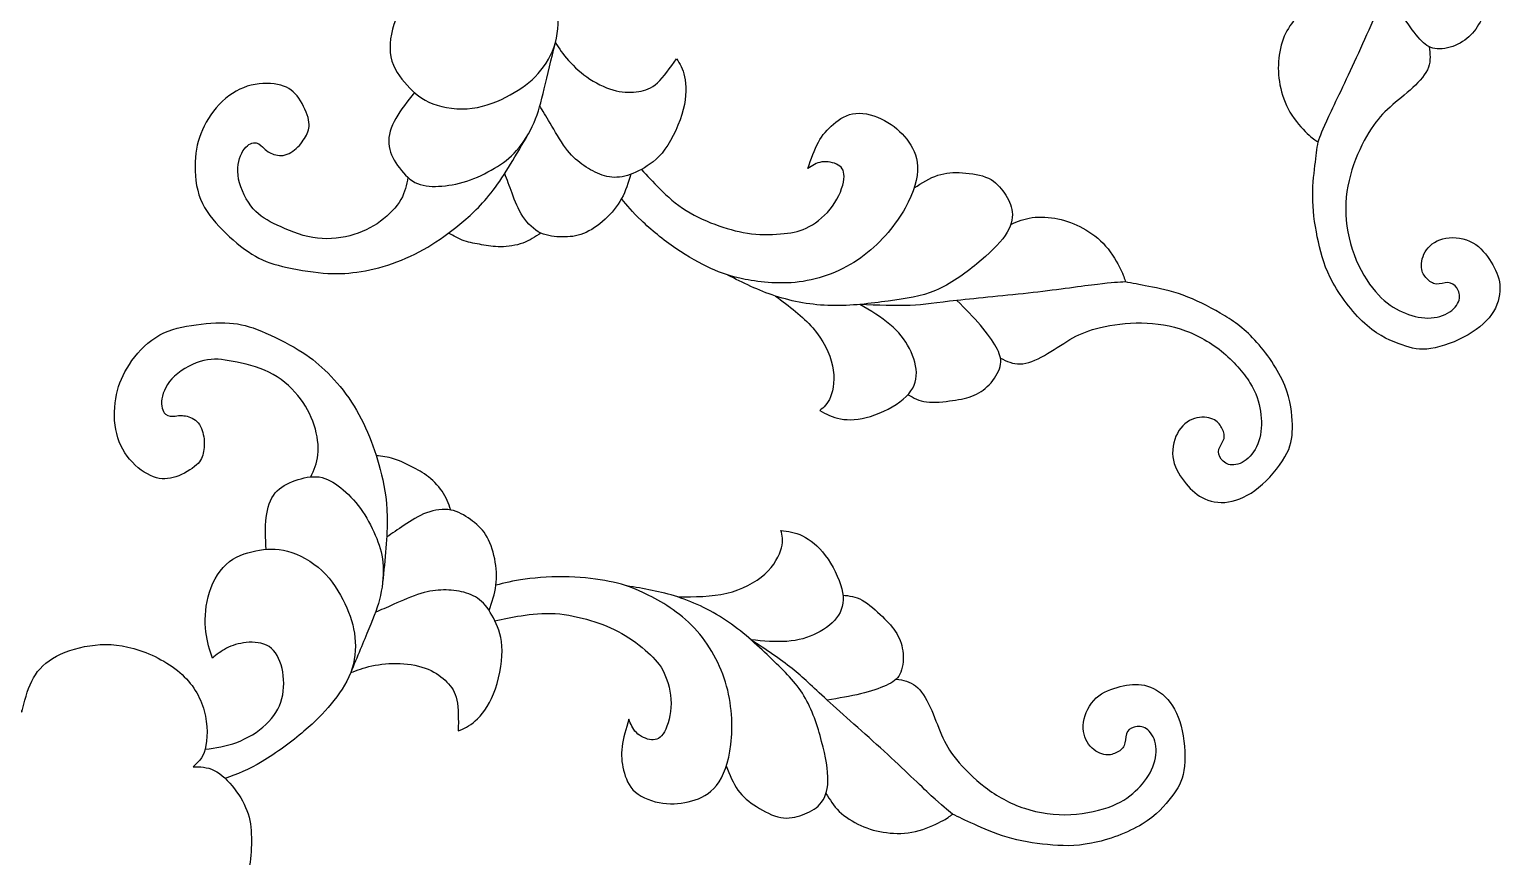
# Model space of a CAD drawing. Header units: inches. Extents: x 3.3 to 19.3, y -1.1 to 16.4.
# Drawn here: x 6.807 to 10.986, y 8.093 to 10.442 of the extents above; entities that cross this region are included whole.
import ezdxf

# ---------------------------------------------------------------- set-up
doc = ezdxf.new("R2010")
doc.units = ezdxf.units.IN
doc.header["$MEASUREMENT"] = 0
doc.layers.add('DV1_Layer_2', color=7, linetype='Continuous')

# ---------------------------------------------------------------- blocks, each defined once
blk = doc.blocks.new('SE')
at = {"layer": 'DV1_Layer_2', "color": 7, "linetype": 'Continuous'}
for points, knots in [([(8.0942, 10.8239), (8.1158, 10.803), (8.1375, 10.7821), (8.1552, 10.7553), (8.1729, 10.7285), (8.1867, 10.6959), (8.1925, 10.6653), (8.1984, 10.6347), (8.1964, 10.6062), (8.1859, 10.5795), (8.1755, 10.5527), (8.1567, 10.5277), (8.1358, 10.5096), (8.1148, 10.4916), (8.0916, 10.4804), (8.0696, 10.4814), (8.0475, 10.4825), (8.0265, 10.4957), (8.0103, 10.5102), (7.9941, 10.5247), (7.9826, 10.5405), (7.9748, 10.5561), (7.967, 10.5718), (7.9628, 10.5873), (7.9587, 10.6027), (7.9391, 10.5885), (7.9196, 10.5743), (7.8798, 10.5312), (7.8596, 10.5023), (7.8465, 10.4686), (7.8333, 10.4349), (7.8272, 10.3963), (7.84, 10.3317), (7.8589, 10.3057), (7.8793, 10.2835), (7.8997, 10.2613), (7.9215, 10.2431), (7.9529, 10.2311), (7.9844, 10.2191), (8.0255, 10.2134), (8.0645, 10.2184), (8.1036, 10.2233), (8.1406, 10.2388), (8.1722, 10.2561), (8.2037, 10.2733), (8.2298, 10.2922), (8.2518, 10.3167), (8.2738, 10.3412), (8.2917, 10.3713), (8.3097, 10.4384), (8.3098, 10.4755), (8.3078, 10.5096), (8.3058, 10.5436), (8.3017, 10.5747), (8.2912, 10.6176), (8.2807, 10.6604), (8.2638, 10.7149), (8.2457, 10.7569), (8.2276, 10.7988), (8.2084, 10.8282), (8.1891, 10.8576)], [0, 0, 0, 0, 0.045455, 0.045455, 0.045455, 0.090909, 0.090909, 0.090909, 0.136364, 0.136364, 0.136364, 0.181818, 0.181818, 0.181818, 0.227273, 0.227273, 0.227273, 0.272727, 0.272727, 0.272727, 0.318182, 0.318182, 0.318182, 0.363636, 0.363636, 0.363636, 0.409091, 0.409091, 0.454545, 0.454545, 0.454545, 0.5, 0.5, 0.545455, 0.545455, 0.545455, 0.590909, 0.590909, 0.590909, 0.636364, 0.636364, 0.636364, 0.681818, 0.681818, 0.681818, 0.727273, 0.727273, 0.727273, 0.772727, 0.772727, 0.818182, 0.818182, 0.818182, 0.863636, 0.863636, 0.863636, 0.909091, 0.909091, 0.909091, 1, 1, 1, 1]), ([(10.4123, 10.4825), (10.3988, 10.4669), (10.3853, 10.4512), (10.3753, 10.4308), (10.3653, 10.4104), (10.3589, 10.3851), (10.3534, 10.3351), (10.3544, 10.3103), (10.3593, 10.2845), (10.3643, 10.2587), (10.3732, 10.2318), (10.3878, 10.2073), (10.4023, 10.1828), (10.4227, 10.1607), (10.4369, 10.147), (10.4511, 10.1333), (10.4593, 10.1278), (10.4675, 10.1225), (10.4739, 10.1399), (10.4804, 10.1573), (10.4984, 10.1959), (10.5164, 10.2346), (10.546, 10.2943), (10.5772, 10.3626), (10.6083, 10.431), (10.641, 10.5079), (10.6895, 10.6147), (10.7054, 10.6447), (10.7199, 10.6838), (10.7345, 10.723), (10.7478, 10.7715), (10.7611, 10.8199)], [0, 0, 0, 0, 0.083333, 0.083333, 0.083333, 0.166667, 0.166667, 0.25, 0.25, 0.25, 0.333333, 0.333333, 0.333333, 0.416667, 0.416667, 0.416667, 0.5, 0.5, 0.5, 0.583333, 0.583333, 0.583333, 0.666667, 0.666667, 0.666667, 0.75, 0.75, 0.833333, 0.833333, 0.833333, 1, 1, 1, 1]), ([(10.9628, 10.6109), (10.9664, 10.5933), (10.97, 10.5758), (10.9659, 10.5542), (10.9618, 10.5326), (10.9499, 10.507), (10.9288, 10.464), (10.9194, 10.4466), (10.9064, 10.4318), (10.8934, 10.417), (10.8767, 10.4049), (10.8574, 10.3969), (10.8381, 10.3888), (10.8161, 10.3849), (10.7993, 10.3876), (10.7825, 10.3903), (10.7708, 10.3995), (10.757, 10.4146), (10.7431, 10.4297), (10.7272, 10.4507), (10.7115, 10.4762), (10.6959, 10.5016), (10.6806, 10.5315), (10.6653, 10.5613)], [0, 0, 0, 0, 0.111111, 0.111111, 0.111111, 0.222222, 0.222222, 0.333333, 0.333333, 0.333333, 0.444444, 0.444444, 0.444444, 0.555556, 0.555556, 0.555556, 0.666667, 0.666667, 0.666667, 0.777778, 0.777778, 0.777778, 1, 1, 1, 1]), ([(7.9005, 10.2627), (7.8808, 10.2383), (7.861, 10.2139), (7.8474, 10.1894), (7.8337, 10.1649), (7.8261, 10.1402), (7.8275, 10.1178), (7.8289, 10.0954), (7.8392, 10.0753), (7.8526, 10.056), (7.8659, 10.0366), (7.8823, 10.018), (7.9018, 10.0077), (7.9213, 9.9975), (7.944, 9.9955), (7.969, 9.9967), (7.994, 9.9979), (8.0214, 10.0021), (8.0489, 10.0111), (8.0764, 10.0201), (8.104, 10.0338), (8.1278, 10.0479), (8.1515, 10.062), (8.1715, 10.0765), (8.2095, 10.1197), (8.2276, 10.1484), (8.2402, 10.1774), (8.2528, 10.2064), (8.2599, 10.2357), (8.2691, 10.2736), (8.2782, 10.3116), (8.2895, 10.3582), (8.3007, 10.4049)], [0, 0, 0, 0, 0.083333, 0.083333, 0.083333, 0.166667, 0.166667, 0.166667, 0.25, 0.25, 0.25, 0.333333, 0.333333, 0.333333, 0.416667, 0.416667, 0.416667, 0.5, 0.5, 0.5, 0.583333, 0.583333, 0.583333, 0.666667, 0.666667, 0.75, 0.75, 0.75, 0.833333, 0.833333, 0.833333, 1, 1, 1, 1]), ([(8.3007, 10.4049), (8.3115, 10.3884), (8.3223, 10.3719), (8.3382, 10.354), (8.3542, 10.3361), (8.3754, 10.3167), (8.3991, 10.3011), (8.4229, 10.2854), (8.4494, 10.2734), (8.4733, 10.2678), (8.4972, 10.2621), (8.5187, 10.2628), (8.5377, 10.266), (8.5566, 10.2691), (8.5731, 10.2747), (8.5906, 10.2906), (8.6081, 10.3065), (8.6266, 10.3328), (8.6452, 10.359), (8.654, 10.3448), (8.6628, 10.3307), (8.6678, 10.3078), (8.6728, 10.2848), (8.6739, 10.253), (8.6642, 10.2148), (8.6544, 10.1765), (8.6338, 10.1317), (8.612, 10.1017), (8.5902, 10.0717), (8.5673, 10.0565), (8.5453, 10.0448), (8.5234, 10.0331), (8.5023, 10.0249), (8.4827, 10.0227), (8.4631, 10.0204), (8.4448, 10.0242), (8.427, 10.0311), (8.4092, 10.038), (8.3919, 10.0481), (8.3759, 10.0599), (8.3599, 10.0717), (8.3452, 10.0851), (8.3299, 10.1058), (8.3145, 10.1265), (8.2984, 10.1545), (8.2861, 10.1755), (8.2738, 10.1966), (8.2652, 10.2108), (8.2567, 10.2249)], [0, 0, 0, 0, 0.058824, 0.058824, 0.058824, 0.117647, 0.117647, 0.117647, 0.176471, 0.176471, 0.176471, 0.235294, 0.235294, 0.235294, 0.294118, 0.294118, 0.294118, 0.352941, 0.352941, 0.352941, 0.411765, 0.411765, 0.411765, 0.470588, 0.470588, 0.470588, 0.529412, 0.529412, 0.529412, 0.588235, 0.588235, 0.588235, 0.647059, 0.647059, 0.647059, 0.705882, 0.705882, 0.705882, 0.764706, 0.764706, 0.764706, 0.823529, 0.823529, 0.823529, 0.882353, 0.882353, 0.882353, 1, 1, 1, 1]), ([(10.7829, 10.3929), (10.7856, 10.3735), (10.7883, 10.3541), (10.7741, 10.3152), (10.7574, 10.2957), (10.7368, 10.2768), (10.7163, 10.2579), (10.6921, 10.2396), (10.672, 10.2218), (10.652, 10.2041), (10.6361, 10.1869), (10.6188, 10.1601), (10.6014, 10.1333), (10.5825, 10.0968), (10.5687, 10.0578), (10.5549, 10.0187), (10.5462, 9.977), (10.5461, 9.9333), (10.546, 9.8896), (10.5543, 9.8439), (10.5855, 9.761), (10.6083, 9.7237), (10.6306, 9.6974), (10.653, 9.6711), (10.6747, 9.6558), (10.6981, 9.6441), (10.7215, 9.6324), (10.7465, 9.6243), (10.7707, 9.6227), (10.7948, 9.6211), (10.8182, 9.6261), (10.8356, 9.6358), (10.8529, 9.6456), (10.8643, 9.6602), (10.868, 9.6736), (10.8718, 9.687), (10.8679, 9.6991), (10.8618, 9.708), (10.8556, 9.717), (10.8471, 9.7229), (10.8367, 9.7231), (10.8262, 9.7233), (10.8139, 9.7179), (10.7928, 9.7196), (10.7841, 9.7267), (10.7765, 9.7347), (10.769, 9.7426), (10.7625, 9.7515), (10.7613, 9.7658), (10.7601, 9.7802), (10.7641, 9.8001), (10.7757, 9.8163), (10.7873, 9.8325), (10.8065, 9.8451), (10.8308, 9.8492), (10.855, 9.8534), (10.8843, 9.8492), (10.9299, 9.8235), (10.9462, 9.802), (10.9592, 9.7813), (10.9721, 9.7606), (10.9817, 9.7406), (10.9839, 9.717), (10.9861, 9.6935), (10.981, 9.6664), (10.9662, 9.6414), (10.9513, 9.6165), (10.9268, 9.5937), (10.8938, 9.5747), (10.8608, 9.5557), (10.8194, 9.5405), (10.7563, 9.5308), (10.7346, 9.5363), (10.7062, 9.5461), (10.6778, 9.5559), (10.6427, 9.5701), (10.6068, 9.6011), (10.5708, 9.632), (10.534, 9.6797), (10.5105, 9.7218), (10.487, 9.7639), (10.4768, 9.8004), (10.4602, 9.8769), (10.4538, 9.9169), (10.4526, 9.9547), (10.4514, 9.9924), (10.4554, 10.0279), (10.4587, 10.0555), (10.4621, 10.0831), (10.4648, 10.1028), (10.4675, 10.1225)], [0, 0, 0, 0, 0.030303, 0.030303, 0.060606, 0.060606, 0.060606, 0.090909, 0.090909, 0.090909, 0.121212, 0.121212, 0.121212, 0.151515, 0.151515, 0.151515, 0.181818, 0.181818, 0.181818, 0.212121, 0.212121, 0.242424, 0.242424, 0.242424, 0.272727, 0.272727, 0.272727, 0.30303, 0.30303, 0.30303, 0.333333, 0.333333, 0.333333, 0.363636, 0.363636, 0.363636, 0.393939, 0.393939, 0.393939, 0.424242, 0.424242, 0.424242, 0.454545, 0.454545, 0.484848, 0.484848, 0.484848, 0.515152, 0.515152, 0.515152, 0.545455, 0.545455, 0.545455, 0.575758, 0.575758, 0.575758, 0.606061, 0.606061, 0.636364, 0.636364, 0.636364, 0.666667, 0.666667, 0.666667, 0.69697, 0.69697, 0.69697, 0.727273, 0.727273, 0.727273, 0.757576, 0.757576, 0.787879, 0.787879, 0.787879, 0.818182, 0.818182, 0.818182, 0.848485, 0.848485, 0.848485, 0.878788, 0.878788, 0.909091, 0.909091, 0.909091, 0.939394, 0.939394, 0.939394, 1, 1, 1, 1]), ([(7.882, 10.0217), (7.878, 10.001), (7.8741, 9.9803), (7.8618, 9.9589), (7.8494, 9.9374), (7.8287, 9.9153), (7.8036, 9.8971), (7.7786, 9.8789), (7.7492, 9.8646), (7.7165, 9.8561), (7.6837, 9.8475), (7.6475, 9.8446), (7.6114, 9.851), (7.5753, 9.8573), (7.5391, 9.8729), (7.4822, 9.8995), (7.4614, 9.9107), (7.4425, 9.9327), (7.4236, 9.9548), (7.4067, 9.9879), (7.4009, 10.0173), (7.3951, 10.0467), (7.4004, 10.0726), (7.4096, 10.0906), (7.4189, 10.1087), (7.432, 10.1189), (7.4541, 10.1215), (7.4632, 10.1139), (7.4689, 10.1085), (7.4746, 10.1031), (7.477, 10.0999), (7.4852, 10.0949), (7.4935, 10.0899), (7.5076, 10.0831), (7.5223, 10.0839), (7.537, 10.0846), (7.5522, 10.0929), (7.5647, 10.104), (7.5771, 10.1152), (7.5867, 10.1293), (7.5933, 10.1422), (7.5998, 10.1551), (7.6034, 10.1669), (7.5997, 10.1851), (7.596, 10.2033), (7.5851, 10.228), (7.5721, 10.2465), (7.559, 10.265), (7.5437, 10.2773), (7.5205, 10.2838), (7.4973, 10.2904), (7.4662, 10.2912), (7.4366, 10.2838), (7.4069, 10.2764), (7.3785, 10.2608), (7.3546, 10.2381), (7.3307, 10.2154), (7.3112, 10.1856), (7.2982, 10.1567), (7.2852, 10.1278), (7.2787, 10.0997), (7.2773, 10.066), (7.2759, 10.0324), (7.2795, 9.9932), (7.2927, 9.9599), (7.3059, 9.9267), (7.3287, 9.8992), (7.3549, 9.8729), (7.3811, 9.8466), (7.4107, 9.8214), (7.4382, 9.8041), (7.4656, 9.7868), (7.4908, 9.7775), (7.5256, 9.7691), (7.5604, 9.7608), (7.6048, 9.7533), (7.641, 9.7502), (7.6773, 9.7472), (7.7054, 9.7485), (7.7369, 9.7529), (7.7684, 9.7574), (7.8032, 9.765), (7.8377, 9.777), (7.8723, 9.7889), (7.9065, 9.8053), (7.9382, 9.8241), (7.9699, 9.8428), (7.9991, 9.8641), (8.0295, 9.889), (8.06, 9.9139), (8.0916, 9.9426), (8.1241, 9.9858), (8.1567, 10.029), (8.1901, 10.0868), (8.2236, 10.1446)], [0, 0, 0, 0, 0.030303, 0.030303, 0.030303, 0.060606, 0.060606, 0.060606, 0.090909, 0.090909, 0.090909, 0.121212, 0.121212, 0.121212, 0.151515, 0.151515, 0.181818, 0.181818, 0.181818, 0.212121, 0.212121, 0.212121, 0.242424, 0.242424, 0.242424, 0.272727, 0.272727, 0.30303, 0.30303, 0.30303, 0.333333, 0.333333, 0.333333, 0.363636, 0.363636, 0.363636, 0.393939, 0.393939, 0.393939, 0.424242, 0.424242, 0.424242, 0.454545, 0.454545, 0.454545, 0.484848, 0.484848, 0.484848, 0.515152, 0.515152, 0.515152, 0.545455, 0.545455, 0.545455, 0.575758, 0.575758, 0.575758, 0.606061, 0.606061, 0.606061, 0.636364, 0.636364, 0.636364, 0.666667, 0.666667, 0.666667, 0.69697, 0.69697, 0.69697, 0.727273, 0.727273, 0.727273, 0.757576, 0.757576, 0.757576, 0.787879, 0.787879, 0.787879, 0.818182, 0.818182, 0.818182, 0.848485, 0.848485, 0.848485, 0.878788, 0.878788, 0.878788, 0.909091, 0.909091, 0.909091, 0.939394, 0.939394, 0.939394, 1, 1, 1, 1]), ([(8.5453, 10.0448), (8.5613, 10.0271), (8.5772, 10.0093), (8.6182, 9.9688), (8.6434, 9.9459), (8.7012, 9.9093), (8.7339, 9.8955), (8.7652, 9.8845), (8.7965, 9.8736), (8.8264, 9.8656), (8.8897, 9.8585), (8.9231, 9.8593), (8.9505, 9.8622), (8.9778, 9.865), (8.9991, 9.8699), (9.0222, 9.8824), (9.0453, 9.895), (9.0703, 9.9152), (9.0885, 9.9405), (9.1066, 9.9657), (9.118, 9.9959), (9.1205, 10.0169), (9.123, 10.0378), (9.1166, 10.0495), (9.0915, 10.0646), (9.0727, 10.0679), (9.0574, 10.0657), (9.0421, 10.0634), (9.0301, 10.0554), (9.0182, 10.0474), (9.0273, 10.0739), (9.0364, 10.1004), (9.048, 10.1215), (9.0595, 10.1427), (9.0735, 10.1585), (9.0908, 10.1732), (9.1082, 10.1879), (9.1288, 10.2015), (9.1544, 10.2038), (9.18, 10.2061), (9.2106, 10.1972), (9.2617, 10.1698), (9.2822, 10.1513), (9.3157, 10.1091), (9.3287, 10.0853), (9.3298, 10.0531), (9.3308, 10.0209), (9.3198, 9.9804), (9.2944, 9.9349), (9.2689, 9.8895), (9.229, 9.8392), (9.1782, 9.8009), (9.1274, 9.7625), (9.0657, 9.7362), (9.0047, 9.7266), (8.9437, 9.7169), (8.8832, 9.724), (8.7976, 9.7405), (8.7724, 9.7498), (8.7425, 9.7635), (8.7127, 9.7773), (8.6782, 9.7955), (8.6429, 9.8198), (8.6075, 9.844), (8.5713, 9.8744), (8.5454, 9.8991), (8.5196, 9.9237), (8.5042, 9.9426), (8.4887, 9.9615)], [0, 0, 0, 0, 0.038462, 0.038462, 0.076923, 0.076923, 0.115385, 0.115385, 0.115385, 0.153846, 0.153846, 0.192308, 0.192308, 0.192308, 0.230769, 0.230769, 0.230769, 0.269231, 0.269231, 0.269231, 0.307692, 0.307692, 0.307692, 0.346154, 0.346154, 0.384615, 0.384615, 0.384615, 0.423077, 0.423077, 0.423077, 0.461538, 0.461538, 0.461538, 0.5, 0.5, 0.5, 0.538462, 0.538462, 0.538462, 0.576923, 0.576923, 0.615385, 0.615385, 0.653846, 0.653846, 0.653846, 0.692308, 0.692308, 0.692308, 0.730769, 0.730769, 0.730769, 0.769231, 0.769231, 0.769231, 0.807692, 0.807692, 0.846154, 0.846154, 0.846154, 0.884615, 0.884615, 0.884615, 0.923077, 0.923077, 0.923077, 1, 1, 1, 1]), ([(8.515, 10.0308), (8.5077, 10.007), (8.5005, 9.9832), (8.4887, 9.9615), (8.477, 9.9398), (8.4607, 9.9202), (8.4418, 9.9029), (8.4228, 9.8856), (8.4012, 9.8706), (8.3806, 9.8623), (8.36, 9.8541), (8.3404, 9.8527), (8.2999, 9.853), (8.2788, 9.8547), (8.2593, 9.8639), (8.2398, 9.8731), (8.222, 9.8899), (8.2084, 9.9105), (8.1949, 9.9312), (8.1856, 9.9556), (8.1777, 9.9767), (8.1699, 9.9978), (8.1634, 10.0156), (8.157, 10.0334)], [0, 0, 0, 0, 0.111111, 0.111111, 0.111111, 0.222222, 0.222222, 0.222222, 0.333333, 0.333333, 0.333333, 0.444444, 0.444444, 0.555556, 0.555556, 0.555556, 0.666667, 0.666667, 0.666667, 0.777778, 0.777778, 0.777778, 1, 1, 1, 1]), ([(9.3198, 9.9918), (9.3421, 10.0061), (9.3645, 10.0204), (9.387, 10.028), (9.4095, 10.0355), (9.4322, 10.0365), (9.4826, 10.0334), (9.5104, 10.0294), (9.531, 10.0196), (9.5516, 10.0098), (9.5651, 9.9941), (9.5764, 9.9775), (9.5878, 9.9609), (9.5969, 9.9435), (9.5989, 9.9237), (9.6009, 9.9039), (9.5957, 9.8817), (9.5787, 9.8569), (9.5616, 9.8321), (9.5326, 9.8047), (9.498, 9.7763), (9.4633, 9.7479), (9.4229, 9.7186), (9.3394, 9.6833), (9.2963, 9.6774), (9.2466, 9.6707), (9.1969, 9.664), (9.1406, 9.6565), (9.0852, 9.6577), (9.0297, 9.659), (8.975, 9.6689), (8.9261, 9.6848), (8.8771, 9.7007), (8.8337, 9.7226), (8.7904, 9.7446)], [0, 0, 0, 0, 0.076923, 0.076923, 0.076923, 0.153846, 0.153846, 0.230769, 0.230769, 0.230769, 0.307692, 0.307692, 0.307692, 0.384615, 0.384615, 0.384615, 0.461538, 0.461538, 0.461538, 0.538462, 0.538462, 0.538462, 0.615385, 0.615385, 0.692308, 0.692308, 0.692308, 0.769231, 0.769231, 0.769231, 0.846154, 0.846154, 0.846154, 1, 1, 1, 1]), ([(9.5948, 9.8885), (9.6138, 9.8965), (9.6329, 9.9046), (9.6554, 9.9078), (9.6779, 9.9109), (9.7039, 9.9093), (9.7286, 9.9041), (9.7532, 9.899), (9.7765, 9.8904), (9.7995, 9.8777), (9.8225, 9.8651), (9.8453, 9.8483), (9.8641, 9.8269), (9.8829, 9.8054), (9.8976, 9.7793), (9.9063, 9.7615), (9.915, 9.7437), (9.9176, 9.7342), (9.9202, 9.7248), (9.9016, 9.7241), (9.883, 9.7233), (9.8407, 9.7181), (9.7984, 9.7129), (9.7325, 9.7032), (9.6579, 9.6947), (9.5832, 9.6862), (9.5, 9.6789), (9.4417, 9.6723), (9.3834, 9.6658), (9.35, 9.66), (9.3083, 9.6582), (9.2665, 9.6565), (9.2163, 9.6587), (9.1661, 9.661)], [0, 0, 0, 0, 0.083333, 0.083333, 0.083333, 0.166667, 0.166667, 0.166667, 0.25, 0.25, 0.25, 0.333333, 0.333333, 0.333333, 0.416667, 0.416667, 0.416667, 0.5, 0.5, 0.5, 0.583333, 0.583333, 0.583333, 0.666667, 0.666667, 0.666667, 0.75, 0.75, 0.75, 0.833333, 0.833333, 0.833333, 1, 1, 1, 1]), ([(8.2593, 9.8639), (8.2435, 9.8531), (8.2277, 9.8424), (8.2083, 9.8353), (8.1888, 9.8283), (8.1657, 9.825), (8.1456, 9.8249), (8.1255, 9.8248), (8.1083, 9.8279), (8.0913, 9.8308), (8.0743, 9.8337), (8.0575, 9.8363), (8.0419, 9.8418), (8.0262, 9.8472), (8.0117, 9.8555), (7.9973, 9.8637)], [0, 0, 0, 0, 0.166667, 0.166667, 0.166667, 0.333333, 0.333333, 0.333333, 0.5, 0.5, 0.5, 0.666667, 0.666667, 0.666667, 1, 1, 1, 1]), ([(9.5655, 9.5084), (9.5831, 9.4998), (9.6007, 9.4913), (9.6214, 9.492), (9.6421, 9.4927), (9.6658, 9.5027), (9.6901, 9.5163), (9.7145, 9.53), (9.7394, 9.5474), (9.7625, 9.561), (9.7855, 9.5746), (9.8068, 9.5843), (9.8377, 9.5926), (9.8685, 9.6008), (9.909, 9.6075), (9.9918, 9.6096), (10.0342, 9.6049), (10.0758, 9.5916), (10.1174, 9.5782), (10.1582, 9.5562), (10.1928, 9.5285), (10.2274, 9.5009), (10.2558, 9.4676), (10.2921, 9.409), (10.3, 9.3835), (10.3039, 9.3576), (10.3078, 9.3318), (10.3077, 9.3055), (10.3018, 9.282), (10.2958, 9.2586), (10.2839, 9.2378), (10.2692, 9.2244), (10.2546, 9.2109), (10.2372, 9.2046), (10.2233, 9.2052), (10.2094, 9.2057), (10.1991, 9.2131), (10.1925, 9.2218), (10.1858, 9.2304), (10.1829, 9.2403), (10.1889, 9.2603), (10.1979, 9.2704), (10.2004, 9.2806), (10.2028, 9.2909), (10.1987, 9.3014), (10.1935, 9.3111), (10.1882, 9.3207), (10.1818, 9.3295), (10.1686, 9.3351), (10.1553, 9.3407), (10.1351, 9.3431), (10.1161, 9.3371), (10.0971, 9.3311), (10.0792, 9.3166), (10.0678, 9.2949), (10.0563, 9.2731), (10.0513, 9.2439), (10.0565, 9.2183), (10.0616, 9.1926), (10.077, 9.1705), (10.1084, 9.1331), (10.1245, 9.1178), (10.1679, 9.099), (10.1953, 9.0955), (10.2236, 9.1019), (10.2519, 9.1083), (10.2811, 9.1246), (10.3094, 9.1501), (10.3376, 9.1756), (10.3649, 9.2103), (10.3793, 9.2388), (10.3936, 9.2673), (10.3951, 9.2896), (10.3945, 9.3197), (10.394, 9.3497), (10.3913, 9.3875), (10.373, 9.4312), (10.3547, 9.475), (10.3207, 9.5247), (10.2879, 9.56), (10.2551, 9.5954), (10.2236, 9.6164), (10.1898, 9.6361), (10.1559, 9.6559), (10.1199, 9.6743), (10.0843, 9.6871), (10.0488, 9.6999), (10.0138, 9.7071), (9.9866, 9.7124), (9.9593, 9.7178), (9.9397, 9.7213), (9.9202, 9.7248)], [0, 0, 0, 0, 0.030303, 0.030303, 0.030303, 0.060606, 0.060606, 0.060606, 0.090909, 0.090909, 0.090909, 0.121212, 0.121212, 0.121212, 0.151515, 0.151515, 0.181818, 0.181818, 0.181818, 0.212121, 0.212121, 0.212121, 0.242424, 0.242424, 0.272727, 0.272727, 0.272727, 0.30303, 0.30303, 0.30303, 0.333333, 0.333333, 0.333333, 0.363636, 0.363636, 0.363636, 0.393939, 0.393939, 0.393939, 0.424242, 0.424242, 0.454545, 0.454545, 0.454545, 0.484848, 0.484848, 0.484848, 0.515152, 0.515152, 0.515152, 0.545455, 0.545455, 0.545455, 0.575758, 0.575758, 0.575758, 0.606061, 0.606061, 0.606061, 0.636364, 0.636364, 0.666667, 0.666667, 0.69697, 0.69697, 0.69697, 0.727273, 0.727273, 0.727273, 0.757576, 0.757576, 0.757576, 0.787879, 0.787879, 0.787879, 0.818182, 0.818182, 0.818182, 0.848485, 0.848485, 0.848485, 0.878788, 0.878788, 0.878788, 0.909091, 0.909091, 0.909091, 0.939394, 0.939394, 0.939394, 1, 1, 1, 1]), ([(8.9261, 9.6848), (8.9647, 9.6562), (9.0034, 9.6277), (9.0614, 9.5608), (9.0807, 9.5224), (9.0881, 9.487), (9.0954, 9.4516), (9.0906, 9.419), (9.0826, 9.3984), (9.0746, 9.3777), (9.0634, 9.3688), (9.0521, 9.3599), (9.0699, 9.3501), (9.0876, 9.3403), (9.1109, 9.336), (9.1343, 9.3317), (9.1632, 9.3329), (9.196, 9.3429), (9.2287, 9.3528), (9.2654, 9.3717), (9.2893, 9.3919), (9.3132, 9.4121), (9.3245, 9.4337), (9.3261, 9.4583), (9.3277, 9.4829), (9.3198, 9.5104), (9.3067, 9.5357), (9.2937, 9.5609), (9.2756, 9.5839), (9.2513, 9.6044), (9.227, 9.6249), (9.1966, 9.643), (9.1661, 9.661)], [0, 0, 0, 0, 0.083333, 0.083333, 0.166667, 0.166667, 0.166667, 0.25, 0.25, 0.25, 0.333333, 0.333333, 0.333333, 0.416667, 0.416667, 0.416667, 0.5, 0.5, 0.5, 0.583333, 0.583333, 0.583333, 0.666667, 0.666667, 0.666667, 0.75, 0.75, 0.75, 0.833333, 0.833333, 0.833333, 1, 1, 1, 1]), ([(9.3026, 9.4047), (9.3182, 9.3958), (9.3337, 9.3869), (9.3773, 9.3814), (9.4054, 9.3848), (9.4291, 9.3882), (9.4528, 9.3916), (9.4723, 9.3951), (9.4903, 9.4029), (9.5084, 9.4108), (9.5251, 9.4229), (9.5523, 9.4547), (9.5628, 9.4744), (9.5681, 9.508), (9.563, 9.522), (9.5427, 9.5576), (9.5277, 9.5793), (9.5084, 9.602), (9.489, 9.6247), (9.4653, 9.6485), (9.4417, 9.6723)], [0, 0, 0, 0, 0.111111, 0.111111, 0.222222, 0.222222, 0.222222, 0.333333, 0.333333, 0.333333, 0.444444, 0.444444, 0.555556, 0.555556, 0.666667, 0.666667, 0.777778, 0.777778, 0.777778, 1, 1, 1, 1]), ([(7.6057, 9.1713), (7.6146, 9.1903), (7.6236, 9.2094), (7.6288, 9.2586), (7.6251, 9.2887), (7.6155, 9.3182), (7.606, 9.3476), (7.5906, 9.3764), (7.5691, 9.4025), (7.5476, 9.4287), (7.5201, 9.4523), (7.4542, 9.4845), (7.4158, 9.4932), (7.3849, 9.4991), (7.354, 9.5051), (7.3307, 9.5083), (7.3024, 9.5016), (7.2742, 9.4948), (7.2411, 9.478), (7.2191, 9.4576), (7.1971, 9.4372), (7.1862, 9.4132), (7.183, 9.3932), (7.1799, 9.3731), (7.1845, 9.3571), (7.2009, 9.342), (7.2127, 9.3428), (7.2205, 9.3438), (7.2283, 9.3448), (7.2321, 9.3461), (7.2417, 9.3453), (7.2513, 9.3445), (7.2667, 9.3417), (7.2781, 9.3324), (7.2896, 9.3232), (7.2971, 9.3075), (7.3006, 9.2912), (7.3041, 9.2748), (7.3036, 9.2578), (7.3013, 9.2435), (7.299, 9.2292), (7.2949, 9.2176), (7.2812, 9.205), (7.2675, 9.1924), (7.2442, 9.1788), (7.2228, 9.1716), (7.2013, 9.1643), (7.1817, 9.1633), (7.1365, 9.18), (7.1109, 9.1976), (7.0913, 9.2211), (7.0716, 9.2445), (7.0578, 9.2738), (7.0518, 9.3062), (7.0458, 9.3386), (7.0475, 9.3741), (7.054, 9.4052), (7.0605, 9.4362), (7.0718, 9.4628), (7.0904, 9.4908), (7.109, 9.5189), (7.135, 9.5484), (7.1955, 9.5868), (7.23, 9.5956), (7.2667, 9.6015), (7.3033, 9.6074), (7.3421, 9.6103), (7.3745, 9.6082), (7.4068, 9.606), (7.4327, 9.5988), (7.4658, 9.5851), (7.4989, 9.5714), (7.5391, 9.5514), (7.5703, 9.5325), (7.6014, 9.5137), (7.6234, 9.4961), (7.6462, 9.474), (7.6691, 9.4519), (7.6928, 9.4253), (7.7346, 9.3653), (7.7527, 9.332), (7.7819, 9.2643), (7.7931, 9.23), (7.803, 9.1919), (7.813, 9.1538), (7.8217, 9.1121), (7.8227, 9.058), (7.8236, 9.0039), (7.8167, 8.9375), (7.8098, 8.8711)], [0, 0, 0, 0, 0.030303, 0.030303, 0.060606, 0.060606, 0.060606, 0.090909, 0.090909, 0.090909, 0.121212, 0.121212, 0.151515, 0.151515, 0.151515, 0.181818, 0.181818, 0.181818, 0.212121, 0.212121, 0.212121, 0.242424, 0.242424, 0.242424, 0.272727, 0.272727, 0.30303, 0.30303, 0.30303, 0.333333, 0.333333, 0.333333, 0.363636, 0.363636, 0.363636, 0.393939, 0.393939, 0.393939, 0.424242, 0.424242, 0.424242, 0.454545, 0.454545, 0.454545, 0.484848, 0.484848, 0.484848, 0.515152, 0.515152, 0.545455, 0.545455, 0.545455, 0.575758, 0.575758, 0.575758, 0.606061, 0.606061, 0.606061, 0.636364, 0.636364, 0.636364, 0.666667, 0.666667, 0.69697, 0.69697, 0.69697, 0.727273, 0.727273, 0.727273, 0.757576, 0.757576, 0.757576, 0.787879, 0.787879, 0.787879, 0.818182, 0.818182, 0.818182, 0.848485, 0.848485, 0.878788, 0.878788, 0.909091, 0.909091, 0.909091, 0.939394, 0.939394, 0.939394, 1, 1, 1, 1]), ([(8.0037, 9.0771), (7.9972, 9.0951), (7.9908, 9.1131), (7.9792, 9.1303), (7.9676, 9.1474), (7.9508, 9.1637), (7.9184, 9.1875), (7.9027, 9.195), (7.8872, 9.2027), (7.8718, 9.2103), (7.8566, 9.2181), (7.8408, 9.2229), (7.8249, 9.2276), (7.8084, 9.2295), (7.7918, 9.2314)], [0, 0, 0, 0, 0.166667, 0.166667, 0.166667, 0.333333, 0.333333, 0.5, 0.5, 0.5, 0.666667, 0.666667, 0.666667, 1, 1, 1, 1]), ([(7.479, 8.9654), (7.4774, 8.9967), (7.4757, 9.0281), (7.4791, 9.056), (7.4825, 9.0838), (7.4908, 9.1082), (7.5051, 9.1255), (7.5194, 9.1428), (7.5396, 9.153), (7.5617, 9.1608), (7.5839, 9.1686), (7.6081, 9.1741), (7.6299, 9.1709), (7.6517, 9.1678), (7.6712, 9.156), (7.6908, 9.1404), (7.7103, 9.1247), (7.7299, 9.1052), (7.7469, 9.0817), (7.7638, 9.0583), (7.7781, 9.031), (7.7891, 9.0056), (7.8001, 8.9802), (7.8077, 8.9568), (7.8104, 8.9281), (7.813, 8.8995), (7.8108, 8.8656), (7.7971, 8.8039), (7.7856, 8.776), (7.7707, 8.7399), (7.7559, 8.7038), (7.7375, 8.6595), (7.7192, 8.6152)], [0, 0, 0, 0, 0.083333, 0.083333, 0.083333, 0.166667, 0.166667, 0.166667, 0.25, 0.25, 0.25, 0.333333, 0.333333, 0.333333, 0.416667, 0.416667, 0.416667, 0.5, 0.5, 0.5, 0.583333, 0.583333, 0.583333, 0.666667, 0.666667, 0.666667, 0.75, 0.75, 0.833333, 0.833333, 0.833333, 1, 1, 1, 1]), ([(8.1124, 8.7918), (8.1205, 8.8153), (8.1286, 8.8389), (8.1319, 8.8633), (8.1351, 8.8878), (8.1335, 8.9132), (8.1284, 8.9383), (8.1232, 8.9635), (8.1145, 8.9884), (8.1027, 9.0071), (8.0909, 9.0259), (8.0759, 9.0385), (8.0594, 9.0503), (8.0429, 9.0622), (8.0249, 9.0732), (8.0037, 9.0771), (7.9825, 9.0811), (7.9582, 9.078), (7.9351, 9.0693), (7.912, 9.0606), (7.8901, 9.0463), (7.8714, 9.0338), (7.8526, 9.0214), (7.8369, 9.0108), (7.8213, 9.0002)], [0, 0, 0, 0, 0.111111, 0.111111, 0.111111, 0.222222, 0.222222, 0.222222, 0.333333, 0.333333, 0.333333, 0.444444, 0.444444, 0.444444, 0.555556, 0.555556, 0.555556, 0.666667, 0.666667, 0.666667, 0.777778, 0.777778, 0.777778, 1, 1, 1, 1]), ([(8.6484, 8.8302), (8.6964, 8.8305), (8.7445, 8.8309), (8.7876, 8.8409), (8.8307, 8.8509), (8.869, 8.8706), (8.8957, 8.895), (8.9224, 8.9193), (8.9377, 8.9484), (8.9434, 8.9698), (8.9491, 8.9913), (8.9452, 9.0051), (8.9413, 9.0189), (8.9614, 9.0164), (8.9816, 9.0139), (9.003, 9.0037), (9.0244, 8.9934), (9.0471, 8.9755), (9.0677, 8.9481), (9.0883, 8.9208), (9.1069, 8.884), (9.1219, 8.8232), (9.1183, 8.7991), (9.1051, 8.7782), (9.092, 8.7574), (9.0468, 8.7222), (8.9905, 8.7063), (8.9587, 8.704), (8.927, 8.7017), (8.8918, 8.705), (8.8565, 8.7083)], [0, 0, 0, 0, 0.083333, 0.083333, 0.083333, 0.166667, 0.166667, 0.166667, 0.25, 0.25, 0.25, 0.333333, 0.333333, 0.333333, 0.416667, 0.416667, 0.416667, 0.5, 0.5, 0.5, 0.583333, 0.583333, 0.666667, 0.666667, 0.666667, 0.75, 0.833333, 0.833333, 0.833333, 1, 1, 1, 1]), ([(7.3058, 8.3976), (7.3356, 8.4018), (7.3654, 8.4059), (7.3955, 8.4172), (7.4256, 8.4284), (7.4559, 8.4468), (7.4786, 8.468), (7.5013, 8.4893), (7.5164, 8.5136), (7.5237, 8.5413), (7.531, 8.5691), (7.53, 8.6317), (7.5056, 8.677), (7.4872, 8.6891), (7.4687, 8.7012), (7.444, 8.7029), (7.4224, 8.7007), (7.4007, 8.6985), (7.3821, 8.6924), (7.3666, 8.6844), (7.3511, 8.6763), (7.3386, 8.6662), (7.3262, 8.6561), (7.3187, 8.6791), (7.3113, 8.7021), (7.3079, 8.7312), (7.3044, 8.7603), (7.3051, 8.7956), (7.3142, 8.8306), (7.3234, 8.8656), (7.3411, 8.9004), (7.3653, 8.9228), (7.3895, 8.9451), (7.4201, 8.9551), (7.4791, 8.967), (7.5075, 8.969), (7.54, 8.9602), (7.5725, 8.9514), (7.609, 8.9318), (7.6377, 8.9049), (7.6665, 8.8779), (7.6873, 8.8436), (7.7027, 8.8111), (7.7181, 8.7786), (7.728, 8.748), (7.7314, 8.7152), (7.7348, 8.6825), (7.7316, 8.6476), (7.7192, 8.6152), (7.7068, 8.5827), (7.6851, 8.5527), (7.6634, 8.5263), (7.6418, 8.4999), (7.6201, 8.4772), (7.5865, 8.4487), (7.5528, 8.4202), (7.5071, 8.386), (7.4678, 8.3627), (7.4285, 8.3394), (7.3957, 8.327), (7.3628, 8.3145)], [0, 0, 0, 0, 0.045455, 0.045455, 0.045455, 0.090909, 0.090909, 0.090909, 0.136364, 0.136364, 0.136364, 0.181818, 0.227273, 0.227273, 0.227273, 0.272727, 0.272727, 0.272727, 0.318182, 0.318182, 0.318182, 0.363636, 0.363636, 0.363636, 0.409091, 0.409091, 0.409091, 0.454545, 0.454545, 0.454545, 0.5, 0.5, 0.5, 0.545455, 0.545455, 0.590909, 0.590909, 0.590909, 0.636364, 0.636364, 0.636364, 0.681818, 0.681818, 0.681818, 0.727273, 0.727273, 0.727273, 0.772727, 0.772727, 0.772727, 0.818182, 0.818182, 0.818182, 0.863636, 0.863636, 0.863636, 0.909091, 0.909091, 0.909091, 1, 1, 1, 1]), ([(8.1288, 8.7627), (8.1521, 8.7677), (8.1754, 8.7726), (8.2039, 8.777), (8.2324, 8.7813), (8.2662, 8.7851), (8.3003, 8.7829), (8.3345, 8.7807), (8.3691, 8.7727), (8.4008, 8.7631), (8.4326, 8.7535), (8.4615, 8.7424), (8.4892, 8.7267), (8.5169, 8.711), (8.5434, 8.6907), (8.5638, 8.6723), (8.5843, 8.6539), (8.5987, 8.6375), (8.6213, 8.59), (8.6296, 8.5589), (8.6295, 8.5278), (8.6293, 8.4968), (8.6207, 8.4656), (8.6105, 8.4472), (8.6002, 8.4288), (8.5881, 8.4231), (8.5736, 8.4244), (8.559, 8.4257), (8.5418, 8.434), (8.5308, 8.4448), (8.5197, 8.4557), (8.5147, 8.4692), (8.5097, 8.4826), (8.5016, 8.4558), (8.4934, 8.4291), (8.4903, 8.4052), (8.4872, 8.3812), (8.4892, 8.3602), (8.4946, 8.3381), (8.4999, 8.3161), (8.5087, 8.293), (8.528, 8.276), (8.5474, 8.2591), (8.5774, 8.2484), (8.6061, 8.2444), (8.6348, 8.2405), (8.6622, 8.2434), (8.6882, 8.2506), (8.7142, 8.2579), (8.7387, 8.2695), (8.7585, 8.2949), (8.7782, 8.3203), (8.7932, 8.3596), (8.7993, 8.4113), (8.8054, 8.463), (8.8027, 8.5272), (8.7841, 8.5881), (8.7656, 8.6489), (8.7312, 8.7065), (8.6875, 8.7501), (8.6437, 8.7938), (8.5906, 8.8236), (8.5117, 8.8606), (8.4858, 8.8679), (8.4536, 8.8743), (8.4214, 8.8807), (8.3828, 8.8863), (8.3399, 8.8874), (8.2971, 8.8885), (8.2499, 8.8853), (8.2145, 8.8805), (8.1791, 8.8758), (8.1555, 8.8695), (8.1319, 8.8633)], [0, 0, 0, 0, 0.038462, 0.038462, 0.038462, 0.076923, 0.076923, 0.076923, 0.115385, 0.115385, 0.115385, 0.153846, 0.153846, 0.153846, 0.192308, 0.192308, 0.192308, 0.230769, 0.230769, 0.269231, 0.269231, 0.269231, 0.307692, 0.307692, 0.307692, 0.346154, 0.346154, 0.346154, 0.384615, 0.384615, 0.384615, 0.423077, 0.423077, 0.423077, 0.461538, 0.461538, 0.461538, 0.5, 0.5, 0.5, 0.538462, 0.538462, 0.538462, 0.576923, 0.576923, 0.576923, 0.615385, 0.615385, 0.615385, 0.653846, 0.653846, 0.653846, 0.692308, 0.692308, 0.692308, 0.730769, 0.730769, 0.730769, 0.769231, 0.769231, 0.769231, 0.807692, 0.807692, 0.846154, 0.846154, 0.846154, 0.884615, 0.884615, 0.884615, 0.923077, 0.923077, 0.923077, 1, 1, 1, 1]), ([(8.7864, 8.3503), (8.7961, 8.3257), (8.8058, 8.301), (8.8196, 8.2816), (8.8333, 8.2622), (8.8512, 8.2481), (8.8725, 8.2345), (8.8938, 8.221), (8.9185, 8.2079), (8.9409, 8.2037), (8.9634, 8.1996), (8.9836, 8.2043), (9.0214, 8.2178), (9.039, 8.2266), (9.0523, 8.2414), (9.0655, 8.2563), (9.0744, 8.2772), (9.0752, 8.3073), (9.0759, 8.3374), (9.0686, 8.3766), (9.0573, 8.42), (9.0459, 8.4633), (9.0305, 8.5107), (9.0071, 8.5495), (8.9837, 8.5884), (8.9523, 8.6186), (8.8797, 8.6878), (8.8386, 8.7269), (8.793, 8.7585), (8.7474, 8.7901), (8.6974, 8.8142), (8.6484, 8.8302), (8.5994, 8.8461), (8.5514, 8.8538), (8.5035, 8.8615)], [0, 0, 0, 0, 0.076923, 0.076923, 0.076923, 0.153846, 0.153846, 0.153846, 0.230769, 0.230769, 0.230769, 0.307692, 0.307692, 0.384615, 0.384615, 0.384615, 0.461538, 0.461538, 0.461538, 0.538462, 0.538462, 0.538462, 0.615385, 0.615385, 0.615385, 0.692308, 0.692308, 0.769231, 0.769231, 0.769231, 0.846154, 0.846154, 0.846154, 1, 1, 1, 1]), ([(7.7192, 8.6152), (7.7376, 8.6221), (7.756, 8.6291), (7.7795, 8.6343), (7.8029, 8.6394), (7.8314, 8.6426), (7.8883, 8.64), (7.9167, 8.6341), (7.9394, 8.6246), (7.9621, 8.6151), (7.979, 8.6019), (7.9925, 8.5883), (8.006, 8.5745), (8.0161, 8.5603), (8.0209, 8.5372), (8.0257, 8.514), (8.0253, 8.4819), (8.0248, 8.4498), (8.0403, 8.4561), (8.0558, 8.4623), (8.0733, 8.4779), (8.0908, 8.4936), (8.1104, 8.5186), (8.125, 8.5553), (8.1396, 8.592), (8.1492, 8.6404), (8.1492, 8.7145), (8.1396, 8.7403), (8.1179, 8.7851), (8.1057, 8.8041), (8.0911, 8.8174), (8.0765, 8.8307), (8.0595, 8.8385), (8.0411, 8.8433), (8.0226, 8.8482), (8.0027, 8.8502), (7.9828, 8.85), (7.963, 8.8499), (7.9432, 8.8477), (7.9186, 8.84), (7.894, 8.8323), (7.8645, 8.8191), (7.8421, 8.8093), (7.8198, 8.7995), (7.8046, 8.7931), (7.7894, 8.7866)], [0, 0, 0, 0, 0.058824, 0.058824, 0.058824, 0.117647, 0.117647, 0.176471, 0.176471, 0.176471, 0.235294, 0.235294, 0.235294, 0.294118, 0.294118, 0.294118, 0.352941, 0.352941, 0.352941, 0.411765, 0.411765, 0.411765, 0.470588, 0.470588, 0.470588, 0.529412, 0.529412, 0.588235, 0.588235, 0.647059, 0.647059, 0.647059, 0.705882, 0.705882, 0.705882, 0.764706, 0.764706, 0.764706, 0.823529, 0.823529, 0.823529, 0.882353, 0.882353, 0.882353, 1, 1, 1, 1]), ([(9.1176, 8.8355), (9.1354, 8.8335), (9.1533, 8.8315), (9.1725, 8.8209), (9.1918, 8.8103), (9.2125, 8.7911), (9.2297, 8.7744), (9.2468, 8.7577), (9.2605, 8.7434), (9.2705, 8.7265), (9.2806, 8.7096), (9.2869, 8.6899), (9.2903, 8.6482), (9.2872, 8.6261), (9.2795, 8.6109), (9.2717, 8.5958), (9.2593, 8.5875), (9.2407, 8.579), (9.222, 8.5706), (9.1971, 8.5619), (9.1681, 8.5549), (9.1391, 8.5478), (9.106, 8.5425), (9.0728, 8.5372)], [0, 0, 0, 0, 0.111111, 0.111111, 0.111111, 0.222222, 0.222222, 0.222222, 0.333333, 0.333333, 0.333333, 0.444444, 0.444444, 0.555556, 0.555556, 0.555556, 0.666667, 0.666667, 0.666667, 0.777778, 0.777778, 0.777778, 1, 1, 1, 1]), ([(6.2312, 8.1347), (6.2517, 8.1763), (6.2722, 8.2179), (6.2959, 8.2696), (6.3196, 8.3214), (6.3465, 8.3832), (6.3828, 8.4302), (6.419, 8.4773), (6.4646, 8.5096), (6.5093, 8.5325), (6.554, 8.5555), (6.5978, 8.5691), (6.6361, 8.5734), (6.6745, 8.5778), (6.7075, 8.5728), (6.7314, 8.5595), (6.7553, 8.5461), (6.7702, 8.5245), (6.7851, 8.5028), (6.7926, 8.5335), (6.8001, 8.5643), (6.813, 8.5905), (6.8258, 8.6167), (6.8441, 8.6383), (6.8723, 8.6556), (6.9005, 8.6729), (6.9386, 8.6859), (6.978, 8.6917), (7.0174, 8.6976), (7.0581, 8.6964), (7.1032, 8.6836), (7.1483, 8.6708), (7.1978, 8.6465), (7.2337, 8.6156), (7.2696, 8.5846), (7.292, 8.5471), (7.3028, 8.507), (7.3137, 8.467), (7.313, 8.4245), (7.3058, 8.3976), (7.2986, 8.3706), (7.285, 8.3592), (7.2713, 8.3479), (7.2912, 8.3477), (7.3112, 8.3476), (7.3313, 8.3375), (7.3514, 8.3275), (7.3718, 8.3076), (7.3889, 8.2854), (7.4061, 8.2633), (7.42, 8.2389), (7.4278, 8.214), (7.4356, 8.1891), (7.4372, 8.1637), (7.4372, 8.11), (7.4355, 8.0817), (7.4298, 8.0586), (7.4241, 8.0354), (7.4143, 8.0174), (7.4046, 7.9994)], [0, 0, 0, 0, 0.047619, 0.047619, 0.047619, 0.095238, 0.095238, 0.095238, 0.142857, 0.142857, 0.142857, 0.190476, 0.190476, 0.190476, 0.238095, 0.238095, 0.238095, 0.285714, 0.285714, 0.285714, 0.333333, 0.333333, 0.333333, 0.380952, 0.380952, 0.380952, 0.428571, 0.428571, 0.428571, 0.47619, 0.47619, 0.47619, 0.52381, 0.52381, 0.52381, 0.571429, 0.571429, 0.571429, 0.619048, 0.619048, 0.619048, 0.666667, 0.666667, 0.666667, 0.714286, 0.714286, 0.714286, 0.761905, 0.761905, 0.761905, 0.809524, 0.809524, 0.809524, 0.857143, 0.857143, 0.904762, 0.904762, 0.904762, 1, 1, 1, 1]), ([(9.0696, 8.2722), (9.0803, 8.2546), (9.091, 8.2369), (9.1074, 8.2211), (9.1237, 8.2053), (9.1457, 8.1913), (9.1687, 8.181), (9.1916, 8.1707), (9.2155, 8.1639), (9.2416, 8.1607), (9.2677, 8.1574), (9.296, 8.1575), (9.3237, 8.1638), (9.3515, 8.1702), (9.3788, 8.1826), (9.3963, 8.1919), (9.4138, 8.2012), (9.4214, 8.2073), (9.4291, 8.2135), (9.4145, 8.225), (9.3999, 8.2365), (9.3688, 8.2656), (9.3376, 8.2946), (9.2899, 8.3412), (9.2346, 8.392), (9.1792, 8.4427), (9.1161, 8.4976), (9.0295, 8.5767), (9.006, 8.601), (8.9732, 8.627), (8.9405, 8.653), (8.8985, 8.6806), (8.8565, 8.7083)], [0, 0, 0, 0, 0.083333, 0.083333, 0.083333, 0.166667, 0.166667, 0.166667, 0.25, 0.25, 0.25, 0.333333, 0.333333, 0.333333, 0.416667, 0.416667, 0.416667, 0.5, 0.5, 0.5, 0.583333, 0.583333, 0.583333, 0.666667, 0.666667, 0.666667, 0.75, 0.75, 0.833333, 0.833333, 0.833333, 1, 1, 1, 1]), ([(9.2694, 8.597), (9.2886, 8.5936), (9.3079, 8.5901), (9.3405, 8.5647), (9.3539, 8.5427), (9.3772, 8.492), (9.3871, 8.4632), (9.3978, 8.4387), (9.4085, 8.4141), (9.42, 8.3937), (9.4602, 8.3441), (9.489, 8.3149), (9.5219, 8.2897), (9.5548, 8.2645), (9.5918, 8.2434), (9.6333, 8.2298), (9.6748, 8.2161), (9.7208, 8.21), (9.8093, 8.214), (9.8518, 8.2242), (9.8837, 8.2373), (9.9157, 8.2504), (9.937, 8.2663), (9.9554, 8.285), (9.9737, 8.3036), (9.9891, 8.3249), (9.9981, 8.3474), (10.007, 8.3699), (10.0096, 8.3936), (10.0056, 8.4131), (10.0017, 8.4327), (9.9913, 8.448), (9.9798, 8.4557), (9.9682, 8.4634), (9.9555, 8.4635), (9.9451, 8.4604), (9.9346, 8.4573), (9.9264, 8.451), (9.923, 8.4411), (9.9196, 8.4313), (9.9209, 8.4179), (9.9169, 8.4081), (9.9128, 8.3983), (9.9033, 8.3922), (9.8934, 8.3875), (9.8835, 8.3828), (9.8731, 8.3794), (9.8591, 8.3827), (9.8451, 8.386), (9.8274, 8.3959), (9.8155, 8.4119), (9.8037, 8.428), (9.7977, 8.4502), (9.8012, 8.4745), (9.8048, 8.4989), (9.8178, 8.5254), (9.8564, 8.5609), (9.8818, 8.5697), (9.9055, 8.5756), (9.9292, 8.5815), (9.9512, 8.5844), (9.9743, 8.5793), (9.9973, 8.5741), (10.0215, 8.5609), (10.0407, 8.5391), (10.0598, 8.5173), (10.0739, 8.4869), (10.0818, 8.4496), (10.0897, 8.4124), (10.0913, 8.3683), (10.0862, 8.3368), (10.0811, 8.3053), (10.0691, 8.2864), (10.051, 8.2624), (10.0329, 8.2384), (10.0085, 8.2094), (9.968, 8.1848), (9.9275, 8.1602), (9.8708, 8.1399), (9.8235, 8.1306), (9.7762, 8.1212), (9.7383, 8.1228), (9.6993, 8.1267), (9.6604, 8.1306), (9.6203, 8.1369), (9.5841, 8.1475), (9.5478, 8.158), (9.5153, 8.1727), (9.4901, 8.1844), (9.4649, 8.1961), (9.447, 8.2048), (9.4291, 8.2135)], [0, 0, 0, 0, 0.030303, 0.030303, 0.060606, 0.060606, 0.090909, 0.090909, 0.090909, 0.121212, 0.121212, 0.151515, 0.151515, 0.151515, 0.181818, 0.181818, 0.181818, 0.212121, 0.212121, 0.242424, 0.242424, 0.242424, 0.272727, 0.272727, 0.272727, 0.30303, 0.30303, 0.30303, 0.333333, 0.333333, 0.333333, 0.363636, 0.363636, 0.363636, 0.393939, 0.393939, 0.393939, 0.424242, 0.424242, 0.424242, 0.454545, 0.454545, 0.454545, 0.484848, 0.484848, 0.484848, 0.515152, 0.515152, 0.515152, 0.545455, 0.545455, 0.545455, 0.575758, 0.575758, 0.575758, 0.606061, 0.606061, 0.636364, 0.636364, 0.636364, 0.666667, 0.666667, 0.666667, 0.69697, 0.69697, 0.69697, 0.727273, 0.727273, 0.727273, 0.757576, 0.757576, 0.757576, 0.787879, 0.787879, 0.787879, 0.818182, 0.818182, 0.818182, 0.848485, 0.848485, 0.848485, 0.878788, 0.878788, 0.878788, 0.909091, 0.909091, 0.909091, 0.939394, 0.939394, 0.939394, 1, 1, 1, 1])]:
    blk.add_open_spline(points, degree=3, knots=knots, dxfattribs=at)

msp = doc.modelspace()

# ---------------------------------------------------------------- block references
at = {"color": 7}
msp.add_blockref('SE', (0, 0), dxfattribs=at)

doc.saveas('drawing.dxf')
